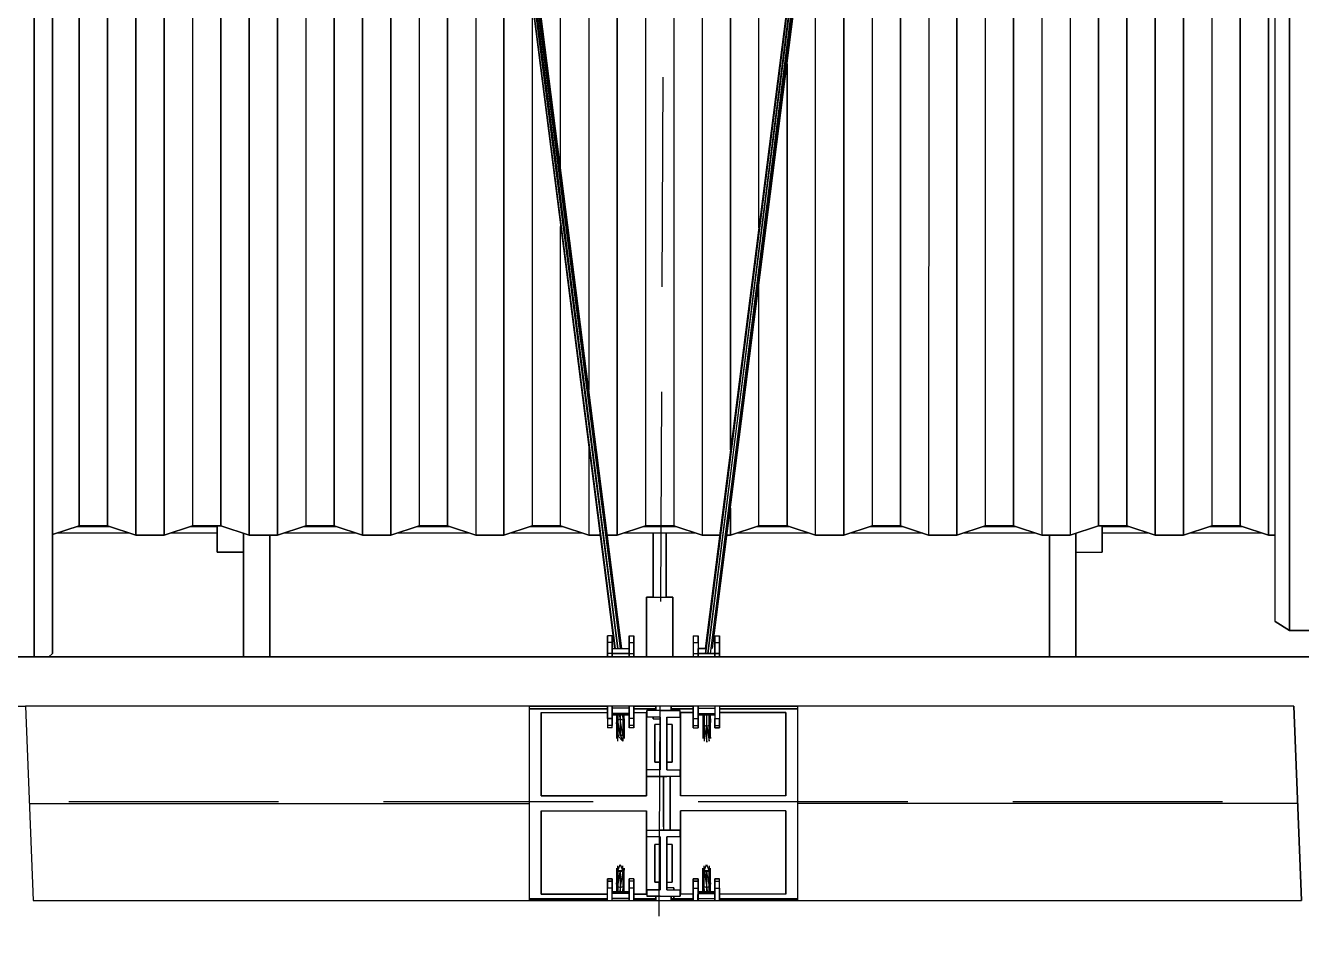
# Model space of a CAD drawing. Header units: millimetres. Extents: x -4997 to -4876, y -8737 to -8661.
# Drawn here: x -4946.076 to -4942.213, y -8701.468 to -8698.674 of the extents above; entities that cross this region are included whole.
import ezdxf

# ---------------------------------------------------------------- set-up
doc = ezdxf.new("R2010")
doc.units = ezdxf.units.MM
doc.header["$LTSCALE"] = 0.1
doc.linetypes.add('HIDDEN', pattern=[9.525, 6.35, -3.175])
for name, color, linetype in [('cobertura nova', 4, 'Continuous'), ('hachuras cobertura', 251, 'Continuous'), ('imagem', 7, 'Continuous'), ('layout cobertura', 251, 'Continuous')]:
    doc.layers.add(name, color=color, linetype=linetype)
picture_1 = doc.add_image_def('image1.jpg', size_in_pixel=(1920, 1080))

msp = doc.modelspace()

# ---------------------------------------------------------------- linework, layer by layer
at = {"layer": 'cobertura nova'}
for p, q in [((-4942.2927, -8700.4782), (-4942.2927, -8693.4448)), ((-4944.927, -8695.5855), (-4944.2928, -8700.5599)), ((-4944.2901, -8700.5599), (-4944.927, -8695.5855)), ((-4944.2703, -8700.5599), (-4944.9045, -8695.5855)), ((-4943.384, -8695.5855), (-4944.0182, -8700.5599)), ((-4944.0174, -8700.5744), (-4943.3807, -8695.5799)), ((-4943.384, -8695.5855), (-4944.0174, -8700.5744)), ((-4944.0097, -8700.5744), (-4943.3727, -8695.5776)), ((-4943.3807, -8695.5799), (-4944.0097, -8700.5744)), ((-4944.0015, -8700.5744), (-4943.3727, -8695.5776)), ((-4944.0015, -8700.5744), (-4943.3648, -8695.5799)), ((-4943.9958, -8700.5599), (-4943.3648, -8695.5799)), ((-4943.9957, -8700.5599), (-4943.3615, -8695.5855)), ((-4944.2825, -8700.5599), (-4944.9237, -8695.591)), ((-4944.2901, -8700.5599), (-4944.9237, -8695.591)), ((-4944.2743, -8700.5599), (-4944.9157, -8695.5934)), ((-4944.9157, -8695.5934), (-4944.2824, -8700.5599)), ((-4944.2704, -8700.5599), (-4944.9078, -8695.591)), ((-4944.9078, -8695.591), (-4944.2742, -8700.5599)), ((-4945.9938, -8700.5137), (-4945.9938, -8696.6422)), ((-4945.9938, -8696.6422), (-4945.9938, -8700.5137)), ((-4945.9939, -8696.7037), (-4945.994, -8700.5751)), ((-4946.0493, -8700.5846), (-4946.0492, -8696.7516)), ((-4943.9415, -8700.1343), (-4943.9415, -8700.2162)), ((-4945.9129, -8700.1519), (-4945.9129, -8700.1519)), ((-4945.9129, -8700.1519), (-4945.9129, -8700.1519)), ((-4945.9938, -8700.2146), (-4945.9129, -8700.188)), ((-4945.9129, -8700.188), (-4945.9938, -8700.2146)), ((-4945.7595, -8700.2103), (-4945.9806, -8700.2103)), ((-4945.8185, -8700.1909), (-4945.9216, -8700.1909)), ((-4945.9129, -8700.188), (-4945.8272, -8700.188)), ((-4945.8272, -8700.188), (-4945.9129, -8700.188)), ((-4945.8272, -8700.188), (-4945.7415, -8700.2162)), ((-4945.7415, -8700.2162), (-4945.8272, -8700.188)), ((-4945.7415, -8700.2162), (-4945.6558, -8700.2162)), ((-4945.6558, -8700.2162), (-4945.7415, -8700.2162)), ((-4945.5701, -8700.188), (-4945.6558, -8700.2162)), ((-4945.6558, -8700.2162), (-4945.5701, -8700.188)), ((-4945.4958, -8700.2103), (-4945.6378, -8700.2103)), ((-4945.4958, -8700.1909), (-4945.5787, -8700.1909)), ((-4945.4843, -8700.188), (-4945.5701, -8700.188)), ((-4945.5701, -8700.188), (-4945.4843, -8700.188)), ((-4945.4958, -8700.2675), (-4945.4958, -8700.188)), ((-4945.4958, -8700.188), (-4945.4958, -8700.2675)), ((-4945.4843, -8700.188), (-4945.3986, -8700.2162)), ((-4945.3986, -8700.2162), (-4945.4843, -8700.188)), ((-4945.4158, -8700.5846), (-4945.4158, -8700.2106)), ((-4945.4158, -8700.2106), (-4945.4158, -8700.5846)), ((-4945.4158, -8700.2106), (-4945.4158, -8700.2675)), ((-4945.4158, -8700.2675), (-4945.4158, -8700.2106)), ((-4945.3986, -8700.2162), (-4945.3129, -8700.2162)), ((-4945.3129, -8700.2162), (-4945.3986, -8700.2162)), ((-4945.3358, -8700.2162), (-4945.3358, -8700.5846)), ((-4945.3358, -8700.5846), (-4945.3358, -8700.2162)), ((-4945.3358, -8700.5846), (-4945.3358, -8700.2162)), ((-4945.2272, -8700.188), (-4945.3129, -8700.2162)), ((-4945.3129, -8700.2162), (-4945.2272, -8700.188)), ((-4945.0738, -8700.2103), (-4945.2949, -8700.2103)), ((-4945.1328, -8700.1909), (-4945.2358, -8700.1909)), ((-4945.1415, -8700.188), (-4945.2272, -8700.188)), ((-4945.2272, -8700.188), (-4945.1415, -8700.188)), ((-4945.1415, -8700.188), (-4945.0558, -8700.2162)), ((-4945.0558, -8700.2162), (-4945.1415, -8700.188)), ((-4945.0558, -8700.2162), (-4944.9701, -8700.2162)), ((-4944.9701, -8700.2162), (-4945.0558, -8700.2162)), ((-4944.8843, -8700.188), (-4944.9701, -8700.2162)), ((-4944.9701, -8700.2162), (-4944.8843, -8700.1881)), ((-4944.7309, -8700.2103), (-4944.9521, -8700.2103)), ((-4944.79, -8700.1909), (-4944.893, -8700.1909)), ((-4944.7986, -8700.188), (-4944.8843, -8700.188)), ((-4944.8843, -8700.1881), (-4944.7986, -8700.1881)), ((-4944.7129, -8700.2162), (-4944.7986, -8700.188)), ((-4944.7986, -8700.1881), (-4944.7129, -8700.2162)), ((-4944.6272, -8700.2162), (-4944.7129, -8700.2162)), ((-4944.7129, -8700.2162), (-4944.6272, -8700.2162)), ((-4944.5415, -8700.188), (-4944.6272, -8700.2162)), ((-4944.6272, -8700.2162), (-4944.5415, -8700.1881)), ((-4944.388, -8700.2103), (-4944.6092, -8700.2103)), ((-4944.4471, -8700.1909), (-4944.5501, -8700.1909)), ((-4944.4558, -8700.188), (-4944.5415, -8700.188)), ((-4944.5415, -8700.1881), (-4944.4558, -8700.1881)), ((-4944.37, -8700.2162), (-4944.4558, -8700.188)), ((-4944.4558, -8700.1881), (-4944.37, -8700.2162)), ((-4944.3366, -8700.2162), (-4944.37, -8700.2162)), ((-4944.37, -8700.2162), (-4944.3366, -8700.2162)), ((-4944.2843, -8700.2162), (-4944.3141, -8700.2162)), ((-4944.3141, -8700.2162), (-4944.2843, -8700.2162)), ((-4944.1986, -8700.1881), (-4944.2843, -8700.2162)), ((-4944.2843, -8700.2162), (-4944.1986, -8700.1881)), ((-4944.0452, -8700.2103), (-4944.2663, -8700.2103)), ((-4944.1042, -8700.1909), (-4944.2073, -8700.1909)), ((-4944.1129, -8700.1881), (-4944.1986, -8700.1881)), ((-4944.1986, -8700.1881), (-4944.1129, -8700.1881)), ((-4944.1755, -8700.4046), (-4944.1755, -8700.2103)), ((-4944.1755, -8700.2103), (-4944.1755, -8700.4046)), ((-4944.136, -8700.4046), (-4944.136, -8700.2103)), ((-4944.136, -8700.2103), (-4944.136, -8700.4046)), ((-4944.136, -8700.4046), (-4944.136, -8700.2103)), ((-4944.0272, -8700.2162), (-4944.1129, -8700.1881)), ((-4944.1129, -8700.1881), (-4944.0272, -8700.2162)), ((-4943.9744, -8700.2162), (-4944.0272, -8700.2162)), ((-4944.0272, -8700.2162), (-4943.9744, -8700.2162)), ((-4943.9415, -8700.2162), (-4943.9519, -8700.2162)), ((-4943.9519, -8700.2162), (-4943.9415, -8700.2162)), ((-4943.8558, -8700.1881), (-4943.9415, -8700.2162)), ((-4943.9415, -8700.2162), (-4943.8558, -8700.1881)), ((-4943.7023, -8700.2103), (-4943.9235, -8700.2103)), ((-4943.7614, -8700.1909), (-4943.8644, -8700.1909)), ((-4943.77, -8700.1881), (-4943.8558, -8700.1881)), ((-4943.8558, -8700.1881), (-4943.77, -8700.1881)), ((-4943.6843, -8700.2162), (-4943.77, -8700.1881)), ((-4943.77, -8700.1881), (-4943.6843, -8700.2162)), ((-4943.5986, -8700.2162), (-4943.6843, -8700.2162)), ((-4943.6843, -8700.2162), (-4943.5986, -8700.2162)), ((-4943.5129, -8700.1881), (-4943.5986, -8700.2162)), ((-4943.5986, -8700.2162), (-4943.5129, -8700.1881)), ((-4943.3595, -8700.2103), (-4943.5806, -8700.2103)), ((-4943.4185, -8700.1909), (-4943.5216, -8700.1909)), ((-4943.4272, -8700.1881), (-4943.5129, -8700.1881)), ((-4943.5129, -8700.1881), (-4943.4272, -8700.1881)), ((-4943.3415, -8700.2162), (-4943.4272, -8700.1881)), ((-4943.4272, -8700.1881), (-4943.3415, -8700.2162)), ((-4943.2558, -8700.2162), (-4943.3415, -8700.2162)), ((-4943.3415, -8700.2162), (-4943.2558, -8700.2162)), ((-4943.17, -8700.1881), (-4943.2558, -8700.2162)), ((-4943.2558, -8700.2162), (-4943.17, -8700.1881)), ((-4943.0166, -8700.2103), (-4943.2378, -8700.2103)), ((-4943.0757, -8700.1909), (-4943.1787, -8700.1909)), ((-4943.0843, -8700.1881), (-4943.17, -8700.1881)), ((-4943.17, -8700.1881), (-4943.0843, -8700.1881)), ((-4943.0843, -8700.1881), (-4942.9986, -8700.2162)), ((-4942.9986, -8700.2162), (-4943.0843, -8700.1881)), ((-4942.9129, -8700.2162), (-4942.9986, -8700.2162)), ((-4942.9986, -8700.2162), (-4942.9129, -8700.2162)), ((-4942.9758, -8700.5846), (-4942.9758, -8700.2162)), ((-4942.9758, -8700.2162), (-4942.9758, -8700.5846)), ((-4942.9758, -8700.2162), (-4942.9758, -8700.5846)), ((-4942.8272, -8700.1881), (-4942.9129, -8700.2162)), ((-4942.9129, -8700.2162), (-4942.8272, -8700.1881)), ((-4942.8958, -8700.2106), (-4942.8958, -8700.5846)), ((-4942.8958, -8700.5846), (-4942.8958, -8700.2106)), ((-4942.8958, -8700.2675), (-4942.8958, -8700.2106)), ((-4942.8958, -8700.2106), (-4942.8958, -8700.2675)), ((-4942.8272, -8700.1881), (-4942.7415, -8700.1881)), ((-4942.7415, -8700.1881), (-4942.8272, -8700.1881)), ((-4942.8158, -8700.1881), (-4942.8158, -8700.2675)), ((-4942.8158, -8700.2675), (-4942.8158, -8700.1881)), ((-4942.7328, -8700.1909), (-4942.8158, -8700.1909)), ((-4942.6737, -8700.2103), (-4942.8158, -8700.2103)), ((-4942.8158, -8700.2675), (-4942.8158, -8700.2103)), ((-4942.8158, -8700.2103), (-4942.8158, -8700.2675)), ((-4942.7415, -8700.1881), (-4942.6558, -8700.2162)), ((-4942.6558, -8700.2162), (-4942.7415, -8700.1881)), ((-4942.6558, -8700.2162), (-4942.57, -8700.2162)), ((-4942.57, -8700.2162), (-4942.6558, -8700.2162)), ((-4942.4843, -8700.1881), (-4942.57, -8700.2162)), ((-4942.57, -8700.2162), (-4942.4843, -8700.1881)), ((-4942.3309, -8700.2103), (-4942.5521, -8700.2103)), ((-4942.3899, -8700.1909), (-4942.493, -8700.1909)), ((-4942.3986, -8700.1881), (-4942.4843, -8700.1881)), ((-4942.4843, -8700.1881), (-4942.3986, -8700.1881)), ((-4942.3986, -8700.1881), (-4942.3129, -8700.2162)), ((-4942.3129, -8700.2162), (-4942.3986, -8700.1881)), ((-4942.3129, -8700.2162), (-4942.2927, -8700.2162)), ((-4942.2927, -8700.2162), (-4942.3129, -8700.2162)), ((-4945.4158, -8700.2675), (-4945.4958, -8700.2675)), ((-4945.4958, -8700.2675), (-4945.4958, -8700.2675)), ((-4945.4958, -8700.2675), (-4945.4958, -8700.2675)), ((-4945.4958, -8700.2675), (-4945.4158, -8700.2675)), ((-4945.4158, -8700.2675), (-4945.4158, -8700.5846)), ((-4942.8958, -8700.2675), (-4942.8158, -8700.2675)), ((-4944.1958, -8700.5846), (-4944.1958, -8700.4046)), ((-4944.1958, -8700.4046), (-4944.1158, -8700.4046)), ((-4944.1755, -8700.4046), (-4944.1958, -8700.4046)), ((-4944.1958, -8700.5846), (-4944.1958, -8700.4046)), ((-4944.1958, -8700.4046), (-4944.1958, -8700.5846)), ((-4944.1158, -8700.4046), (-4944.136, -8700.4046)), ((-4944.1158, -8700.4046), (-4944.1158, -8700.5846)), ((-4944.1158, -8700.4046), (-4944.1158, -8700.5846)), ((-4944.1158, -8700.5846), (-4944.1158, -8700.4046)), ((-4942.2927, -8700.4782), (-4942.2927, -8700.4782)), ((-4942.2927, -8700.4782), (-4942.2493, -8700.5051)), ((-4942.2493, -8700.5051), (-4942.2927, -8700.4782)), ((-4945.994, -8700.5751), (-4945.9938, -8700.5137)), ((-4944.3143, -8700.5211), (-4944.3143, -8700.5412)), ((-4944.2998, -8700.5211), (-4944.3143, -8700.5211)), ((-4944.3143, -8700.5211), (-4944.3143, -8700.5279)), ((-4944.3143, -8700.5412), (-4944.3143, -8700.5211)), ((-4944.2998, -8700.5412), (-4944.2998, -8700.5211)), ((-4944.2998, -8700.5211), (-4944.2998, -8700.5412)), ((-4944.2487, -8700.5211), (-4944.2487, -8700.5412)), ((-4944.2487, -8700.5211), (-4944.2343, -8700.5211)), ((-4944.2487, -8700.5412), (-4944.2487, -8700.5211)), ((-4944.2487, -8700.5279), (-4944.2487, -8700.5494)), ((-4944.2343, -8700.5211), (-4944.2343, -8700.5412)), ((-4944.2343, -8700.5279), (-4944.2343, -8700.5211)), ((-4944.2343, -8700.5412), (-4944.2343, -8700.5211)), ((-4944.2343, -8700.5211), (-4944.2343, -8700.5279)), ((-4944.2343, -8700.5279), (-4944.2343, -8700.5494)), ((-4944.0543, -8700.5211), (-4944.0543, -8700.5412)), ((-4944.0543, -8700.5211), (-4944.0398, -8700.5211)), ((-4944.0398, -8700.5412), (-4944.0398, -8700.5211)), ((-4944.0398, -8700.5211), (-4944.0398, -8700.5279)), ((-4944.0398, -8700.5279), (-4944.0398, -8700.5494)), ((-4943.9887, -8700.5211), (-4943.9887, -8700.5412)), ((-4943.9887, -8700.5279), (-4943.9887, -8700.5211)), ((-4943.9887, -8700.5211), (-4943.9743, -8700.5211)), ((-4943.9887, -8700.5412), (-4943.9887, -8700.5211)), ((-4943.9887, -8700.5494), (-4943.9887, -8700.5279)), ((-4943.9887, -8700.5279), (-4943.9887, -8700.5494)), ((-4943.9743, -8700.5412), (-4943.9743, -8700.5211)), ((-4943.9743, -8700.5211), (-4943.9743, -8700.5412)), ((-4943.9743, -8700.5279), (-4943.9743, -8700.5211)), ((-4942.2493, -8700.5051), (-4942.1636, -8700.5051)), ((-4942.1636, -8700.5051), (-4942.2493, -8700.5051)), ((-4944.3143, -8700.5412), (-4944.3143, -8700.5745)), ((-4944.2998, -8700.5412), (-4944.3143, -8700.5412)), ((-4944.3143, -8700.5745), (-4944.3143, -8700.5412)), ((-4944.2998, -8700.5745), (-4944.2998, -8700.5412)), ((-4944.2998, -8700.5412), (-4944.2998, -8700.5745)), ((-4944.2998, -8700.5599), (-4944.2487, -8700.5599)), ((-4944.2487, -8700.5412), (-4944.2487, -8700.5745)), ((-4944.2487, -8700.5412), (-4944.2343, -8700.5412)), ((-4944.2487, -8700.5745), (-4944.2487, -8700.5412)), ((-4944.2487, -8700.5494), (-4944.2487, -8700.5494)), ((-4944.2487, -8700.5494), (-4944.2487, -8700.5599)), ((-4944.2487, -8700.5599), (-4944.2487, -8700.5744)), ((-4944.2343, -8700.5412), (-4944.2343, -8700.5745)), ((-4944.2343, -8700.5494), (-4944.2343, -8700.5412)), ((-4944.2343, -8700.5745), (-4944.2343, -8700.5412)), ((-4944.2343, -8700.5846), (-4944.2343, -8700.5494)), ((-4944.2343, -8700.5494), (-4944.2343, -8700.5846)), ((-4944.0543, -8700.5412), (-4944.0398, -8700.5412)), ((-4944.0543, -8700.5412), (-4944.0543, -8700.5745)), ((-4944.0398, -8700.5412), (-4944.0398, -8700.5745)), ((-4944.0398, -8700.5494), (-4944.0398, -8700.5599)), ((-4944.0155, -8700.5599), (-4944.0398, -8700.5599)), ((-4944.0398, -8700.5599), (-4944.0398, -8700.5599)), ((-4944.0398, -8700.5599), (-4944.0155, -8700.5599)), ((-4944.0398, -8700.5744), (-4944.0398, -8700.5599)), ((-4943.9887, -8700.5412), (-4943.9887, -8700.5745)), ((-4943.9887, -8700.5412), (-4943.9743, -8700.5412)), ((-4943.9887, -8700.5745), (-4943.9887, -8700.5412)), ((-4943.9887, -8700.5599), (-4943.9887, -8700.5494)), ((-4943.9887, -8700.5494), (-4943.9887, -8700.5494)), ((-4943.9887, -8700.5494), (-4943.9887, -8700.5599)), ((-4943.9887, -8700.5494), (-4943.9887, -8700.5494)), ((-4943.9887, -8700.5599), (-4943.9887, -8700.5744)), ((-4943.9743, -8700.5412), (-4943.9743, -8700.5745)), ((-4943.9743, -8700.5745), (-4943.9743, -8700.5412)), ((-4946.0758, -8700.5846), (-4946.1558, -8700.5846)), ((-4946.1558, -8700.5846), (-4946.0758, -8700.5846)), ((-4942.2358, -8700.5846), (-4946.0758, -8700.5846)), ((-4942.2358, -8700.5846), (-4946.0758, -8700.5846)), ((-4946.0758, -8700.5846), (-4942.2358, -8700.5846)), ((-4946.0493, -8700.5846), (-4944.3143, -8700.5846)), ((-4946.0049, -8700.5846), (-4945.994, -8700.5751)), ((-4945.994, -8700.5751), (-4946.0049, -8700.5846)), ((-4946.0049, -8700.5846), (-4945.4158, -8700.5846)), ((-4944.3143, -8700.5846), (-4946.0049, -8700.5846)), ((-4945.3358, -8700.5846), (-4944.3143, -8700.5846)), ((-4944.3143, -8700.5846), (-4945.3358, -8700.5846)), ((-4944.3143, -8700.5846), (-4945.3358, -8700.5846)), ((-4944.3143, -8700.5745), (-4944.3143, -8700.5846)), ((-4944.2998, -8700.5745), (-4944.3143, -8700.5745)), ((-4944.3143, -8700.5846), (-4944.3143, -8700.5745)), ((-4944.2998, -8700.5744), (-4944.2487, -8700.5744)), ((-4944.2487, -8700.5744), (-4944.2998, -8700.5744)), ((-4944.2998, -8700.5846), (-4944.2998, -8700.5745)), ((-4944.2998, -8700.5745), (-4944.2998, -8700.5846)), ((-4944.2487, -8700.5745), (-4944.2487, -8700.5846)), ((-4944.2487, -8700.5745), (-4944.2343, -8700.5745)), ((-4944.2487, -8700.5846), (-4944.2487, -8700.5745)), ((-4944.2343, -8700.5745), (-4944.2343, -8700.5846)), ((-4944.2343, -8700.5846), (-4944.2343, -8700.5745)), ((-4944.2343, -8700.5846), (-4944.0543, -8700.5846)), ((-4944.0543, -8700.5846), (-4944.2343, -8700.5846)), ((-4944.0543, -8700.5846), (-4944.2343, -8700.5846)), ((-4944.2343, -8700.5846), (-4944.0543, -8700.5846)), ((-4944.1958, -8700.5846), (-4944.2343, -8700.5846)), ((-4944.0543, -8700.5745), (-4944.0398, -8700.5745)), ((-4944.0543, -8700.5745), (-4944.0543, -8700.5846)), ((-4944.0398, -8700.5744), (-4943.9887, -8700.5744)), ((-4943.9887, -8700.5744), (-4944.0398, -8700.5744)), ((-4944.0398, -8700.5745), (-4944.0398, -8700.5846)), ((-4944.0398, -8700.5846), (-4944.0398, -8700.5745)), ((-4943.9887, -8700.5745), (-4943.9887, -8700.5846)), ((-4943.9887, -8700.5745), (-4943.9743, -8700.5745)), ((-4943.9887, -8700.5846), (-4943.9887, -8700.5745)), ((-4943.9743, -8700.5745), (-4943.9887, -8700.5745)), ((-4943.9743, -8700.5745), (-4943.9743, -8700.5745)), ((-4943.9743, -8700.5745), (-4943.9743, -8700.5846)), ((-4943.9743, -8700.5846), (-4943.9743, -8700.5745)), ((-4943.9743, -8700.5846), (-4942.9758, -8700.5846)), ((-4942.9758, -8700.5846), (-4943.9743, -8700.5846)), ((-4942.2358, -8700.5846), (-4943.9743, -8700.5846)), ((-4943.9743, -8700.5846), (-4942.2358, -8700.5846)), ((-4942.8958, -8700.5846), (-4942.2358, -8700.5846)), ((-4942.8958, -8700.5846), (-4942.2358, -8700.5846)), ((-4942.2358, -8700.5846), (-4942.1558, -8700.5846)), ((-4942.1558, -8700.5846), (-4942.2358, -8700.5846)), ((-4942.1558, -8700.5846), (-4942.2358, -8700.5846)), ((-4946.1558, -8700.7346), (-4946.0758, -8700.7346)), ((-4942.2358, -8700.7346), (-4946.0758, -8700.7346)), ((-4946.0758, -8700.7346), (-4946.0528, -8701.3224)), ((-4944.5514, -8700.7346), (-4944.3143, -8700.7346)), ((-4944.5514, -8700.7346), (-4944.5514, -8701.0285)), ((-4944.5514, -8700.7427), (-4944.3143, -8700.7427)), ((-4944.3143, -8700.7427), (-4944.5514, -8700.7427)), ((-4944.5142, -8701.0057), (-4944.5142, -8700.7532)), ((-4944.5142, -8700.7532), (-4944.3143, -8700.7533)), ((-4944.5142, -8701.0057), (-4944.5142, -8700.7532)), ((-4944.5142, -8700.7532), (-4944.5142, -8701.0057)), ((-4944.5142, -8700.7532), (-4944.5142, -8701.0057)), ((-4944.3143, -8700.7346), (-4944.3143, -8700.7714)), ((-4944.3143, -8700.7714), (-4944.3143, -8700.7346)), ((-4944.2998, -8700.7405), (-4944.2998, -8700.7346)), ((-4944.2998, -8700.7714), (-4944.2998, -8700.7346)), ((-4944.2998, -8700.7346), (-4944.2998, -8700.7714)), ((-4944.2487, -8700.7405), (-4944.2998, -8700.7405)), ((-4944.2998, -8700.7473), (-4944.2998, -8700.7405)), ((-4944.2487, -8700.756), (-4944.2998, -8700.756)), ((-4944.2487, -8700.7609), (-4944.2998, -8700.7609)), ((-4944.2998, -8700.7609), (-4944.2487, -8700.7609)), ((-4944.2863, -8700.7609), (-4944.2863, -8700.7839)), ((-4944.283, -8700.7765), (-4944.2837, -8700.7609)), ((-4944.283, -8700.7609), (-4944.283, -8700.7765)), ((-4944.275, -8700.7734), (-4944.2764, -8700.7609)), ((-4944.275, -8700.7609), (-4944.275, -8700.7734)), ((-4944.2687, -8700.7609), (-4944.2671, -8700.7765)), ((-4944.2671, -8700.7609), (-4944.2671, -8700.7765)), ((-4944.2647, -8700.7609), (-4944.2638, -8700.7839)), ((-4944.2638, -8700.7839), (-4944.2638, -8700.7609)), ((-4944.2487, -8700.7346), (-4944.2487, -8700.7714)), ((-4944.2487, -8700.7714), (-4944.2487, -8700.7346)), ((-4944.2487, -8700.7405), (-4944.2487, -8700.756)), ((-4944.2487, -8700.756), (-4944.2487, -8700.7609)), ((-4944.2487, -8700.7609), (-4944.2487, -8700.7795)), ((-4944.2343, -8700.7346), (-4944.2343, -8700.7714)), ((-4944.2343, -8700.7714), (-4944.2343, -8700.7346)), ((-4944.2343, -8700.7346), (-4944.1678, -8700.7346)), ((-4944.2343, -8700.7427), (-4944.1678, -8700.7427)), ((-4944.1678, -8700.7427), (-4944.2343, -8700.7427)), ((-4944.2343, -8700.7462), (-4944.2343, -8700.7795)), ((-4944.2343, -8700.7533), (-4944.1962, -8700.7533)), ((-4944.1962, -8700.7533), (-4944.1962, -8701.0057)), ((-4944.1962, -8700.7533), (-4944.1962, -8701.0057)), ((-4944.1962, -8701.0057), (-4944.1962, -8700.7533)), ((-4944.1962, -8701.0057), (-4944.1962, -8700.7533)), ((-4944.1943, -8700.7472), (-4944.1943, -8700.7672)), ((-4944.1543, -8700.7472), (-4944.1943, -8700.7472)), ((-4944.1943, -8700.7672), (-4944.1943, -8700.7472)), ((-4944.1755, -8700.7472), (-4944.1755, -8700.7427)), ((-4944.1755, -8700.7427), (-4944.1755, -8700.7472)), ((-4944.1678, -8700.7472), (-4944.1678, -8700.7346)), ((-4944.1678, -8700.7472), (-4944.1678, -8700.7346)), ((-4944.1678, -8700.7346), (-4944.1678, -8700.7472)), ((-4944.1343, -8700.7472), (-4944.1543, -8700.7472)), ((-4944.1543, -8700.7472), (-4944.1343, -8700.7472)), ((-4944.1208, -8700.7472), (-4944.1443, -8700.7472)), ((-4944.136, -8700.7472), (-4944.136, -8700.7472)), ((-4944.0943, -8700.7472), (-4944.1343, -8700.7472)), ((-4944.0943, -8700.7472), (-4944.1343, -8700.7472)), ((-4944.1343, -8700.7472), (-4944.0943, -8700.7472)), ((-4944.1208, -8700.7346), (-4944.0543, -8700.7346)), ((-4944.1208, -8700.7346), (-4944.1208, -8700.7472)), ((-4944.1208, -8700.7472), (-4944.1208, -8700.7346)), ((-4944.1208, -8700.7427), (-4944.0543, -8700.7427)), ((-4944.0543, -8700.7427), (-4944.1208, -8700.7427)), ((-4944.1208, -8700.7472), (-4944.0943, -8700.7472)), ((-4944.0943, -8700.7672), (-4944.0943, -8700.7472)), ((-4944.0943, -8700.7672), (-4944.0943, -8700.7472)), ((-4944.0924, -8700.7533), (-4944.0543, -8700.7533)), ((-4944.0543, -8700.7533), (-4944.0924, -8700.7533)), ((-4944.0924, -8701.0057), (-4944.0924, -8700.7533)), ((-4944.0924, -8701.0057), (-4944.0924, -8700.7533)), ((-4944.0924, -8700.7533), (-4944.0924, -8701.0057)), ((-4944.0543, -8700.7714), (-4944.0543, -8700.7346)), ((-4944.0543, -8700.7346), (-4944.0543, -8700.7462)), ((-4944.0543, -8700.7346), (-4944.0543, -8700.7714)), ((-4944.0543, -8700.7462), (-4944.0543, -8700.7462)), ((-4944.0543, -8700.7462), (-4944.0543, -8700.7714)), ((-4944.0398, -8700.7346), (-4944.0398, -8700.7714)), ((-4944.0398, -8700.7714), (-4944.0398, -8700.7346)), ((-4944.0398, -8700.7405), (-4944.0398, -8700.7346)), ((-4944.0398, -8700.7405), (-4943.9887, -8700.7405)), ((-4944.0398, -8700.7473), (-4944.0398, -8700.7405)), ((-4944.0398, -8700.756), (-4943.9887, -8700.756)), ((-4944.0398, -8700.7609), (-4944.0398, -8700.7795)), ((-4943.9887, -8700.7609), (-4944.0398, -8700.7609)), ((-4944.0398, -8700.7609), (-4943.9887, -8700.7609)), ((-4944.0248, -8700.7609), (-4944.0248, -8700.7839)), ((-4944.0227, -8700.7609), (-4944.0215, -8700.7914)), ((-4944.0215, -8700.7609), (-4944.0215, -8700.7914)), ((-4944.0135, -8700.7945), (-4944.0135, -8700.7609)), ((-4944.0056, -8700.7914), (-4944.0056, -8700.7609)), ((-4944.0034, -8700.7609), (-4944.0023, -8700.7839)), ((-4944.0023, -8700.7839), (-4944.0023, -8700.7609)), ((-4943.9887, -8700.7346), (-4943.9887, -8700.7714)), ((-4943.9887, -8700.7609), (-4943.9887, -8700.7795)), ((-4943.9743, -8700.7346), (-4943.9743, -8700.7714)), ((-4943.9743, -8700.7346), (-4943.7371, -8700.7346)), ((-4943.9743, -8700.7427), (-4943.7371, -8700.7427)), ((-4943.7371, -8700.7427), (-4943.9743, -8700.7427)), ((-4943.9743, -8700.7533), (-4943.7744, -8700.7533)), ((-4943.7744, -8700.7533), (-4943.9743, -8700.7533)), ((-4943.7744, -8700.7533), (-4943.7744, -8701.0057)), ((-4943.7744, -8701.0057), (-4943.7744, -8700.7533)), ((-4943.7744, -8700.7533), (-4943.7744, -8701.0057)), ((-4943.7371, -8701.0285), (-4943.7371, -8700.7346)), ((-4942.2358, -8700.7346), (-4942.2128, -8701.3225)), ((-4942.2128, -8701.3225), (-4942.2358, -8700.7346)), ((-4944.3143, -8700.7714), (-4944.3143, -8700.7928)), ((-4944.3143, -8700.7714), (-4944.2998, -8700.7714)), ((-4944.2998, -8700.7714), (-4944.3143, -8700.7714)), ((-4944.3143, -8700.7928), (-4944.3143, -8700.7996)), ((-4944.2998, -8700.7928), (-4944.3143, -8700.7928)), ((-4944.2998, -8700.7996), (-4944.3143, -8700.7996)), ((-4944.2998, -8700.7714), (-4944.2998, -8700.7928)), ((-4944.2998, -8700.7928), (-4944.2998, -8700.7714)), ((-4944.2998, -8700.7996), (-4944.2998, -8700.7928)), ((-4944.283, -8700.7765), (-4944.2863, -8700.7839)), ((-4944.283, -8700.8243), (-4944.2863, -8700.7839)), ((-4944.2863, -8700.7839), (-4944.2862, -8700.8321)), ((-4944.275, -8700.7734), (-4944.283, -8700.7765)), ((-4944.275, -8700.8211), (-4944.283, -8700.7765)), ((-4944.283, -8700.7765), (-4944.283, -8700.8243)), ((-4944.2671, -8700.7765), (-4944.275, -8700.7734)), ((-4944.2671, -8700.8243), (-4944.275, -8700.7734)), ((-4944.275, -8700.7734), (-4944.275, -8700.8211)), ((-4944.2671, -8700.7765), (-4944.2671, -8700.8243)), ((-4944.2671, -8700.7765), (-4944.2638, -8700.8321)), ((-4944.2638, -8700.7839), (-4944.2671, -8700.7765)), ((-4944.2638, -8700.7839), (-4944.2638, -8700.8321)), ((-4944.2487, -8700.7714), (-4944.2487, -8700.7928)), ((-4944.2343, -8700.7714), (-4944.2487, -8700.7714)), ((-4944.2487, -8700.7928), (-4944.2487, -8700.7714)), ((-4944.2487, -8700.7795), (-4944.2487, -8700.7795)), ((-4944.2487, -8700.7795), (-4944.2487, -8700.7928)), ((-4944.2487, -8700.7928), (-4944.2487, -8700.7996)), ((-4944.2343, -8700.7928), (-4944.2487, -8700.7928)), ((-4944.2487, -8700.7996), (-4944.2487, -8700.7928)), ((-4944.2343, -8700.7996), (-4944.2487, -8700.7996)), ((-4944.2343, -8700.7714), (-4944.2343, -8700.7928)), ((-4944.2343, -8700.7928), (-4944.2343, -8700.7714)), ((-4944.2343, -8700.7795), (-4944.2343, -8700.7996)), ((-4944.2343, -8700.7928), (-4944.2343, -8700.7996)), ((-4944.2343, -8700.7996), (-4944.2343, -8700.7928)), ((-4944.1962, -8700.7667), (-4944.1943, -8700.7667)), ((-4944.1543, -8700.7672), (-4944.1943, -8700.7672)), ((-4944.1755, -8700.7729), (-4944.1755, -8700.7672)), ((-4944.1755, -8700.7672), (-4944.1755, -8700.7729)), ((-4944.1755, -8700.7729), (-4944.1543, -8700.7729)), ((-4944.1755, -8700.7729), (-4944.1543, -8700.7729)), ((-4944.1543, -8700.7902), (-4944.1701, -8700.7902)), ((-4944.1701, -8700.9041), (-4944.1701, -8700.7902)), ((-4944.1701, -8700.9041), (-4944.1701, -8700.7902)), ((-4944.1701, -8700.7902), (-4944.1701, -8700.9041)), ((-4944.1543, -8700.9272), (-4944.1543, -8700.7672)), ((-4944.1543, -8700.7672), (-4944.1543, -8700.9272)), ((-4944.1343, -8700.7902), (-4944.1343, -8700.7672)), ((-4944.1343, -8700.7672), (-4944.0943, -8700.7672)), ((-4944.1343, -8700.7672), (-4944.1343, -8700.9272)), ((-4944.1343, -8700.9272), (-4944.1343, -8700.7672)), ((-4944.1184, -8700.7902), (-4944.1343, -8700.7902)), ((-4944.1184, -8700.7902), (-4944.1184, -8700.9042)), ((-4944.1184, -8700.9042), (-4944.1184, -8700.7902)), ((-4944.1184, -8700.7902), (-4944.1184, -8700.9042)), ((-4944.0943, -8700.7667), (-4944.0924, -8700.7667)), ((-4944.0543, -8700.7714), (-4944.0398, -8700.7714)), ((-4944.0543, -8700.7928), (-4944.0543, -8700.7714)), ((-4944.0543, -8700.7714), (-4944.0543, -8700.7928)), ((-4944.0543, -8700.7928), (-4944.0398, -8700.7928)), ((-4944.0543, -8700.7996), (-4944.0543, -8700.7928)), ((-4944.0543, -8700.7928), (-4944.0543, -8700.7996)), ((-4944.0543, -8700.7996), (-4944.0398, -8700.7996)), ((-4944.0398, -8700.7714), (-4944.0398, -8700.7928)), ((-4944.0398, -8700.7928), (-4944.0398, -8700.7714)), ((-4944.0398, -8700.7795), (-4944.0398, -8700.7996)), ((-4944.0398, -8700.7928), (-4944.0398, -8700.7996)), ((-4944.0398, -8700.7996), (-4944.0398, -8700.7928)), ((-4944.0248, -8700.7839), (-4944.0215, -8700.7914)), ((-4944.0248, -8700.7839), (-4944.0215, -8700.8399)), ((-4944.0248, -8700.7839), (-4944.0248, -8700.8321)), ((-4944.0215, -8700.7914), (-4944.0135, -8700.7945)), ((-4944.0215, -8700.7914), (-4944.0135, -8700.8431)), ((-4944.0215, -8700.7914), (-4944.0215, -8700.8399)), ((-4944.0135, -8700.7945), (-4944.0056, -8700.7914)), ((-4944.0135, -8700.8431), (-4944.0135, -8700.7945)), ((-4944.0135, -8700.7945), (-4944.0056, -8700.8399)), ((-4944.0056, -8700.7914), (-4944.0023, -8700.7839)), ((-4944.0056, -8700.8399), (-4944.0056, -8700.7914)), ((-4944.0056, -8700.7914), (-4944.0023, -8700.8321)), ((-4944.0023, -8700.8321), (-4944.0023, -8700.7839)), ((-4943.9887, -8700.7714), (-4943.9887, -8700.7928)), ((-4943.9887, -8700.7714), (-4943.9743, -8700.7714)), ((-4943.9887, -8700.7928), (-4943.9887, -8700.7714)), ((-4943.9887, -8700.7795), (-4943.9887, -8700.7795)), ((-4943.9887, -8700.7795), (-4943.9887, -8700.7795)), ((-4943.9887, -8700.7795), (-4943.9887, -8700.7928)), ((-4943.9887, -8700.7928), (-4943.9887, -8700.7996)), ((-4943.9887, -8700.7928), (-4943.9743, -8700.7928)), ((-4943.9887, -8700.7996), (-4943.9887, -8700.7928)), ((-4943.9887, -8700.7996), (-4943.9887, -8700.7996)), ((-4943.9887, -8700.7996), (-4943.9743, -8700.7996)), ((-4943.9743, -8700.7996), (-4943.9887, -8700.7996)), ((-4943.9743, -8700.7714), (-4943.9743, -8700.7928)), ((-4943.9743, -8700.7928), (-4943.9743, -8700.7714)), ((-4943.9743, -8700.7928), (-4943.9743, -8700.7996)), ((-4943.9743, -8700.7996), (-4943.9743, -8700.7928)), ((-4943.9743, -8700.7996), (-4943.9743, -8700.7996)), ((-4944.283, -8700.8243), (-4944.2862, -8700.8321)), ((-4944.275, -8700.8211), (-4944.283, -8700.8243)), ((-4944.283, -8700.8243), (-4944.2671, -8700.8399)), ((-4944.283, -8700.8399), (-4944.283, -8700.8243)), ((-4944.2671, -8700.8243), (-4944.275, -8700.8211)), ((-4944.275, -8700.8211), (-4944.2671, -8700.8399)), ((-4944.2638, -8700.8321), (-4944.2671, -8700.8243)), ((-4944.2671, -8700.8243), (-4944.2671, -8700.8399)), ((-4944.1701, -8700.9041), (-4944.1543, -8700.9041)), ((-4944.1701, -8700.9041), (-4944.1701, -8700.9041)), ((-4944.1543, -8700.9041), (-4944.1701, -8700.9041)), ((-4944.1701, -8700.9041), (-4944.1543, -8700.9041)), ((-4944.1343, -8700.9272), (-4944.1343, -8700.9042)), ((-4944.1343, -8700.9042), (-4944.1184, -8700.9042)), ((-4944.1184, -8700.9042), (-4944.1343, -8700.9042)), ((-4944.1184, -8700.9042), (-4944.1343, -8700.9042)), ((-4944.1943, -8700.9277), (-4944.1962, -8700.9277)), ((-4944.1962, -8700.9277), (-4944.1943, -8700.9277)), ((-4944.1543, -8700.9272), (-4944.1943, -8700.9272)), ((-4944.1943, -8700.9472), (-4944.1943, -8700.9272)), ((-4944.1543, -8700.9272), (-4944.1943, -8700.9272)), ((-4944.1943, -8700.9472), (-4944.1543, -8700.9472)), ((-4944.1543, -8700.9472), (-4944.1943, -8700.9472)), ((-4944.1543, -8700.9472), (-4944.1943, -8700.9472)), ((-4944.1943, -8700.9472), (-4944.1543, -8700.9472)), ((-4944.1343, -8700.9472), (-4944.1543, -8700.9472)), ((-4944.1443, -8700.9472), (-4944.1543, -8700.9472)), ((-4944.1543, -8700.9472), (-4944.1343, -8700.9472)), ((-4944.1443, -8701.0999), (-4944.1443, -8700.9472)), ((-4944.1443, -8700.9472), (-4944.1443, -8701.0999)), ((-4944.1443, -8700.9572), (-4944.1443, -8700.9472)), ((-4944.1443, -8700.9472), (-4944.1443, -8701.0999)), ((-4944.1443, -8700.9572), (-4944.1443, -8700.9472)), ((-4944.1443, -8700.9472), (-4944.1443, -8701.0999)), ((-4944.1443, -8700.9572), (-4944.1443, -8700.9472)), ((-4944.1443, -8700.9472), (-4944.1443, -8701.0999)), ((-4944.1443, -8700.9572), (-4944.1443, -8700.9472)), ((-4944.1443, -8700.9472), (-4944.1443, -8701.0999)), ((-4944.1443, -8700.9572), (-4944.1443, -8700.9472)), ((-4944.1443, -8700.9472), (-4944.1443, -8701.0999)), ((-4944.1443, -8700.9572), (-4944.1443, -8700.9472)), ((-4944.1443, -8700.9472), (-4944.1443, -8701.0999)), ((-4944.1443, -8700.9572), (-4944.1443, -8700.9472)), ((-4944.1443, -8700.9472), (-4944.1443, -8701.0999)), ((-4944.1443, -8700.9572), (-4944.1443, -8700.9472)), ((-4944.1443, -8700.9472), (-4944.1443, -8701.0999)), ((-4944.1443, -8700.9572), (-4944.1443, -8700.9472)), ((-4944.1443, -8700.9472), (-4944.1443, -8701.0999)), ((-4944.1443, -8700.9572), (-4944.1443, -8700.9472)), ((-4944.1443, -8700.9472), (-4944.1443, -8701.0999)), ((-4944.1443, -8700.9572), (-4944.1443, -8700.9472)), ((-4944.1443, -8700.9472), (-4944.1443, -8700.9572)), ((-4944.1443, -8700.9572), (-4944.1443, -8700.9472)), ((-4944.1443, -8701.0999), (-4944.1443, -8700.9572)), ((-4944.1343, -8700.9272), (-4944.0943, -8700.9272)), ((-4944.0943, -8700.9472), (-4944.1343, -8700.9472)), ((-4944.1243, -8701.0999), (-4944.1243, -8700.9472)), ((-4944.1243, -8700.9472), (-4944.1243, -8700.9572)), ((-4944.1243, -8700.9572), (-4944.1243, -8701.1099)), ((-4944.1243, -8700.9572), (-4944.1243, -8701.0999)), ((-4944.0943, -8700.9272), (-4944.0943, -8700.9472)), ((-4944.0943, -8700.9472), (-4944.0943, -8700.9272)), ((-4944.0924, -8700.9277), (-4944.0943, -8700.9277)), ((-4944.0943, -8700.9277), (-4944.0924, -8700.9277)), ((-4946.0643, -8701.0285), (-4944.5514, -8701.0285)), ((-4944.5514, -8701.0285), (-4944.5514, -8701.3224)), ((-4944.1962, -8701.0057), (-4944.5142, -8701.0057)), ((-4944.5142, -8701.0057), (-4944.1962, -8701.0057)), ((-4943.7744, -8701.0057), (-4944.0924, -8701.0057)), ((-4943.7744, -8701.0057), (-4944.0924, -8701.0057)), ((-4942.2243, -8701.0285), (-4943.7371, -8701.0285)), ((-4943.7371, -8701.3224), (-4943.7371, -8701.0285)), ((-4944.5142, -8701.3038), (-4944.5142, -8701.0513)), ((-4944.5142, -8701.0513), (-4944.5142, -8701.3038)), ((-4944.5142, -8701.3038), (-4944.5142, -8701.0513)), ((-4944.5142, -8701.0513), (-4944.1962, -8701.0513)), ((-4944.5142, -8701.0513), (-4944.5142, -8701.3038)), ((-4944.1962, -8701.0513), (-4944.1962, -8701.3038)), ((-4944.1962, -8701.0513), (-4944.1962, -8701.3038)), ((-4944.1962, -8701.3038), (-4944.1962, -8701.0513)), ((-4944.1962, -8701.3038), (-4944.1962, -8701.0513)), ((-4943.7744, -8701.0513), (-4944.0924, -8701.0513)), ((-4944.0924, -8701.3038), (-4944.0924, -8701.0513)), ((-4944.0924, -8701.3038), (-4944.0924, -8701.0513)), ((-4944.0924, -8701.0513), (-4944.0924, -8701.3038)), ((-4944.0924, -8701.0513), (-4944.0924, -8701.3038)), ((-4943.7744, -8701.0513), (-4943.7744, -8701.3038)), ((-4943.7744, -8701.0513), (-4943.7744, -8701.3038)), ((-4943.7744, -8701.3038), (-4943.7744, -8701.0513)), ((-4943.7744, -8701.3038), (-4943.7744, -8701.0513)), ((-4944.1943, -8701.1299), (-4944.1943, -8701.1099)), ((-4944.1943, -8701.1099), (-4944.1543, -8701.1099)), ((-4944.1543, -8701.1099), (-4944.1343, -8701.1099)), ((-4944.1543, -8701.1099), (-4944.1443, -8701.1099)), ((-4944.1343, -8701.1099), (-4944.1543, -8701.1099)), ((-4944.1443, -8701.0999), (-4944.1443, -8701.1099)), ((-4944.1343, -8701.1099), (-4944.0943, -8701.1099)), ((-4944.0943, -8701.1099), (-4944.1343, -8701.1099)), ((-4944.1243, -8701.0999), (-4944.1243, -8701.1099)), ((-4944.1243, -8701.1099), (-4944.1243, -8701.0999)), ((-4944.1243, -8701.1099), (-4944.1243, -8701.0999)), ((-4944.0943, -8701.1099), (-4944.1243, -8701.1099)), ((-4944.1243, -8701.1099), (-4944.0943, -8701.1099)), ((-4944.0943, -8701.1299), (-4944.0943, -8701.1099)), ((-4944.0943, -8701.1099), (-4944.0943, -8701.1299)), ((-4944.1943, -8701.1294), (-4944.1962, -8701.1294)), ((-4944.1543, -8701.1299), (-4944.1943, -8701.1299)), ((-4944.1543, -8701.2899), (-4944.1543, -8701.1299)), ((-4944.1543, -8701.1299), (-4944.1543, -8701.2899)), ((-4944.0943, -8701.1299), (-4944.1343, -8701.1299)), ((-4944.1343, -8701.1299), (-4944.1343, -8701.2899)), ((-4944.1343, -8701.2899), (-4944.1343, -8701.1299)), ((-4944.0924, -8701.1294), (-4944.0943, -8701.1294)), ((-4944.1701, -8701.2668), (-4944.1701, -8701.1529)), ((-4944.1543, -8701.1529), (-4944.1701, -8701.1529)), ((-4944.1701, -8701.2668), (-4944.1701, -8701.1529)), ((-4944.1701, -8701.1529), (-4944.1701, -8701.2668)), ((-4944.1184, -8701.1529), (-4944.1343, -8701.1529)), ((-4944.1184, -8701.1529), (-4944.1184, -8701.2668)), ((-4944.1184, -8701.2668), (-4944.1184, -8701.1529)), ((-4944.1184, -8701.1529), (-4944.1184, -8701.2668)), ((-4944.1184, -8701.2668), (-4944.1184, -8701.1529)), ((-4944.2863, -8701.2249), (-4944.2863, -8701.2731)), ((-4944.2863, -8701.2249), (-4944.283, -8701.2327)), ((-4944.283, -8701.2327), (-4944.275, -8701.2139)), ((-4944.283, -8701.2327), (-4944.283, -8701.2172)), ((-4944.275, -8701.2139), (-4944.2671, -8701.2327)), ((-4944.2671, -8701.2327), (-4944.2671, -8701.2172)), ((-4944.2671, -8701.2327), (-4944.2638, -8701.2249)), ((-4944.2638, -8701.2249), (-4944.2671, -8701.2805)), ((-4944.2638, -8701.2731), (-4944.2638, -8701.2249)), ((-4944.0248, -8701.2249), (-4944.0215, -8701.2327)), ((-4944.0215, -8701.2805), (-4944.0248, -8701.2249)), ((-4944.0248, -8701.2731), (-4944.0248, -8701.2249)), ((-4944.0215, -8701.2327), (-4944.0136, -8701.2139)), ((-4944.0215, -8701.2327), (-4944.0215, -8701.2172)), ((-4944.0136, -8701.2139), (-4944.0056, -8701.2327)), ((-4944.0056, -8701.2172), (-4944.0056, -8701.2327)), ((-4944.0056, -8701.2327), (-4944.0023, -8701.2249)), ((-4944.0023, -8701.2731), (-4944.0023, -8701.2249)), ((-4944.2998, -8701.2574), (-4944.3143, -8701.2574)), ((-4944.3143, -8701.2775), (-4944.3143, -8701.2574)), ((-4944.3143, -8701.2574), (-4944.3143, -8701.2642)), ((-4944.3143, -8701.2642), (-4944.3143, -8701.2574)), ((-4944.3143, -8701.2574), (-4944.2998, -8701.2574)), ((-4944.3143, -8701.2857), (-4944.3143, -8701.2642)), ((-4944.3143, -8701.2642), (-4944.2998, -8701.2642)), ((-4944.3143, -8701.2642), (-4944.3143, -8701.2857)), ((-4944.2998, -8701.2642), (-4944.3143, -8701.2642)), ((-4944.2998, -8701.2574), (-4944.2998, -8701.2574)), ((-4944.2998, -8701.2642), (-4944.2998, -8701.2574)), ((-4944.2998, -8701.2574), (-4944.2998, -8701.2775)), ((-4944.2998, -8701.2857), (-4944.2998, -8701.2642)), ((-4944.2863, -8701.2731), (-4944.283, -8701.2327)), ((-4944.283, -8701.2327), (-4944.283, -8701.2805)), ((-4944.283, -8701.2327), (-4944.275, -8701.2359)), ((-4944.2671, -8701.2327), (-4944.283, -8701.2327)), ((-4944.283, -8701.2805), (-4944.275, -8701.2359)), ((-4944.275, -8701.2359), (-4944.2671, -8701.2327)), ((-4944.2671, -8701.2327), (-4944.275, -8701.2836)), ((-4944.275, -8701.2359), (-4944.275, -8701.2836)), ((-4944.2671, -8701.2327), (-4944.2671, -8701.2805)), ((-4944.2343, -8701.2574), (-4944.2487, -8701.2574)), ((-4944.2487, -8701.2642), (-4944.2487, -8701.2574)), ((-4944.2487, -8701.2574), (-4944.2487, -8701.2642)), ((-4944.2487, -8701.2775), (-4944.2487, -8701.2574)), ((-4944.2343, -8701.2642), (-4944.2487, -8701.2642)), ((-4944.2487, -8701.2857), (-4944.2487, -8701.2642)), ((-4944.2487, -8701.2642), (-4944.2487, -8701.2857)), ((-4944.2343, -8701.2574), (-4944.2343, -8701.2642)), ((-4944.2343, -8701.2642), (-4944.2343, -8701.2574)), ((-4944.2343, -8701.2642), (-4944.2343, -8701.2857)), ((-4944.2343, -8701.2857), (-4944.2343, -8701.2642)), ((-4944.1543, -8701.2668), (-4944.1701, -8701.2668)), ((-4944.1701, -8701.2668), (-4944.1543, -8701.2668)), ((-4944.1543, -8701.2668), (-4944.1701, -8701.2668)), ((-4944.1701, -8701.2668), (-4944.1543, -8701.2668)), ((-4944.1343, -8701.2668), (-4944.1184, -8701.2668)), ((-4944.0543, -8701.2574), (-4944.0398, -8701.2574)), ((-4944.0543, -8701.2642), (-4944.0543, -8701.2574)), ((-4944.0398, -8701.2574), (-4944.0543, -8701.2574)), ((-4944.0543, -8701.2775), (-4944.0543, -8701.2574)), ((-4944.0543, -8701.2574), (-4944.0543, -8701.2642)), ((-4944.0543, -8701.2642), (-4944.0398, -8701.2642)), ((-4944.0543, -8701.2857), (-4944.0543, -8701.2642)), ((-4944.0398, -8701.2642), (-4944.0543, -8701.2642)), ((-4944.0543, -8701.2642), (-4944.0543, -8701.2642)), ((-4944.0543, -8701.2642), (-4944.0543, -8701.2857)), ((-4944.0398, -8701.2642), (-4944.0398, -8701.2574)), ((-4944.0398, -8701.2574), (-4944.0398, -8701.2574)), ((-4944.0398, -8701.2574), (-4944.0398, -8701.2642)), ((-4944.0398, -8701.2857), (-4944.0398, -8701.2642)), ((-4944.0398, -8701.2642), (-4944.0398, -8701.2642)), ((-4944.0398, -8701.2642), (-4944.0398, -8701.2857)), ((-4944.0215, -8701.2805), (-4944.0215, -8701.2327)), ((-4944.0215, -8701.2327), (-4944.0135, -8701.2836)), ((-4944.0215, -8701.2327), (-4944.0136, -8701.2359)), ((-4944.0056, -8701.2327), (-4944.0215, -8701.2327)), ((-4944.0136, -8701.2359), (-4944.0056, -8701.2327)), ((-4944.0135, -8701.2836), (-4944.0136, -8701.2359)), ((-4944.0136, -8701.2359), (-4944.0056, -8701.2805)), ((-4944.0056, -8701.2327), (-4944.0023, -8701.2731)), ((-4944.0056, -8701.2805), (-4944.0056, -8701.2327)), ((-4943.9887, -8701.2574), (-4943.9887, -8701.2642)), ((-4943.9887, -8701.2775), (-4943.9887, -8701.2574)), ((-4943.9887, -8701.2574), (-4943.9743, -8701.2574)), ((-4943.9743, -8701.2574), (-4943.9887, -8701.2574)), ((-4943.9887, -8701.2574), (-4943.9887, -8701.2775)), ((-4943.9887, -8701.2642), (-4943.9743, -8701.2642)), ((-4943.9887, -8701.2642), (-4943.9887, -8701.2857)), ((-4943.9743, -8701.2642), (-4943.9743, -8701.2574)), ((-4943.9743, -8701.2857), (-4943.9743, -8701.2642)), ((-4944.3143, -8701.3038), (-4944.5142, -8701.3038)), ((-4944.5142, -8701.3038), (-4944.3143, -8701.3038)), ((-4944.3143, -8701.2857), (-4944.3143, -8701.2775)), ((-4944.2998, -8701.2857), (-4944.3143, -8701.2857)), ((-4944.3143, -8701.3224), (-4944.3143, -8701.2857)), ((-4944.2998, -8701.2775), (-4944.2998, -8701.2962)), ((-4944.2998, -8701.3224), (-4944.2998, -8701.2857)), ((-4944.2998, -8701.3011), (-4944.2998, -8701.2962)), ((-4944.2998, -8701.2962), (-4944.2487, -8701.2962)), ((-4944.2487, -8701.2962), (-4944.2998, -8701.2962)), ((-4944.2998, -8701.2962), (-4944.2998, -8701.3015)), ((-4944.2487, -8701.3011), (-4944.2998, -8701.3011)), ((-4944.2998, -8701.3098), (-4944.2998, -8701.3011)), ((-4944.2863, -8701.2731), (-4944.2863, -8701.2962)), ((-4944.2863, -8701.2731), (-4944.283, -8701.2805)), ((-4944.2837, -8701.2962), (-4944.283, -8701.2805)), ((-4944.283, -8701.2805), (-4944.283, -8701.2962)), ((-4944.283, -8701.2805), (-4944.275, -8701.2836)), ((-4944.275, -8701.2836), (-4944.2764, -8701.2962)), ((-4944.275, -8701.2836), (-4944.2671, -8701.2805)), ((-4944.275, -8701.2836), (-4944.275, -8701.2962)), ((-4944.2671, -8701.2805), (-4944.2687, -8701.2962)), ((-4944.2671, -8701.2805), (-4944.2638, -8701.2731)), ((-4944.2671, -8701.2805), (-4944.2671, -8701.2962)), ((-4944.2647, -8701.2962), (-4944.2638, -8701.2731)), ((-4944.2638, -8701.2962), (-4944.2638, -8701.2731)), ((-4944.2487, -8701.2962), (-4944.2487, -8701.2775)), ((-4944.2343, -8701.2857), (-4944.2487, -8701.2857)), ((-4944.2487, -8701.3224), (-4944.2487, -8701.2857)), ((-4944.2487, -8701.2857), (-4944.2487, -8701.3224)), ((-4944.2343, -8701.2857), (-4944.2343, -8701.3224)), ((-4944.2343, -8701.3224), (-4944.2343, -8701.2857)), ((-4944.1962, -8701.3038), (-4944.2343, -8701.3038)), ((-4944.2343, -8701.3038), (-4944.1962, -8701.3038)), ((-4944.1943, -8701.2904), (-4944.1962, -8701.2904)), ((-4944.1943, -8701.2904), (-4944.1962, -8701.2904)), ((-4944.1543, -8701.2899), (-4944.1943, -8701.2899)), ((-4944.1943, -8701.2899), (-4944.1943, -8701.3099)), ((-4944.1943, -8701.2899), (-4944.1543, -8701.2899)), ((-4944.113, -8701.2841), (-4944.1343, -8701.2841)), ((-4944.1343, -8701.2899), (-4944.0943, -8701.2899)), ((-4944.113, -8701.2841), (-4944.113, -8701.2899)), ((-4944.113, -8701.2899), (-4944.113, -8701.2841)), ((-4944.0943, -8701.3099), (-4944.0943, -8701.2899)), ((-4944.0943, -8701.2899), (-4944.0943, -8701.3099)), ((-4944.0924, -8701.2904), (-4944.0943, -8701.2904)), ((-4944.0924, -8701.2904), (-4944.0943, -8701.2904)), ((-4944.0543, -8701.3038), (-4944.0924, -8701.3038)), ((-4944.0543, -8701.3108), (-4944.0543, -8701.2775)), ((-4944.0543, -8701.2857), (-4944.0398, -8701.2857)), ((-4944.0543, -8701.3224), (-4944.0543, -8701.2857)), ((-4944.0543, -8701.2857), (-4944.0543, -8701.3224)), ((-4944.0399, -8701.3224), (-4944.0398, -8701.2857)), ((-4944.0398, -8701.2857), (-4944.0398, -8701.3224)), ((-4943.9887, -8701.2962), (-4944.0398, -8701.2962)), ((-4944.0398, -8701.2962), (-4943.9887, -8701.2962)), ((-4944.0398, -8701.3011), (-4944.0398, -8701.2962)), ((-4944.0398, -8701.3011), (-4943.9887, -8701.3011)), ((-4944.0398, -8701.3165), (-4944.0398, -8701.3011)), ((-4944.0398, -8701.3011), (-4944.0398, -8701.3011)), ((-4943.9887, -8701.3011), (-4944.0398, -8701.3011)), ((-4944.0248, -8701.2962), (-4944.0248, -8701.2731)), ((-4944.0248, -8701.2731), (-4944.0239, -8701.2962)), ((-4944.0248, -8701.2731), (-4944.0215, -8701.2805)), ((-4944.0215, -8701.2805), (-4944.0135, -8701.2836)), ((-4944.0199, -8701.2962), (-4944.0215, -8701.2805)), ((-4944.0215, -8701.2962), (-4944.0215, -8701.2805)), ((-4944.0135, -8701.2836), (-4944.0056, -8701.2805)), ((-4944.0135, -8701.2962), (-4944.0135, -8701.2836)), ((-4944.0135, -8701.2836), (-4944.0121, -8701.2962)), ((-4944.0056, -8701.2805), (-4944.0023, -8701.2731)), ((-4944.0056, -8701.2962), (-4944.0056, -8701.2805)), ((-4944.0056, -8701.2805), (-4944.0048, -8701.2962)), ((-4944.0023, -8701.2962), (-4944.0023, -8701.2731)), ((-4943.9887, -8701.2962), (-4943.9887, -8701.2775)), ((-4943.9887, -8701.2775), (-4943.9887, -8701.2775)), ((-4943.9887, -8701.2775), (-4943.9887, -8701.2857)), ((-4943.9887, -8701.2857), (-4943.9743, -8701.2857)), ((-4943.9887, -8701.3224), (-4943.9887, -8701.2857)), ((-4943.9887, -8701.2857), (-4943.9887, -8701.3224)), ((-4943.9743, -8701.2857), (-4943.9743, -8701.3108)), ((-4943.9743, -8701.3224), (-4943.9743, -8701.2857)), ((-4943.9743, -8701.2857), (-4943.9743, -8701.3224)), ((-4943.7744, -8701.3038), (-4943.9743, -8701.3038)), ((-4946.0528, -8701.3224), (-4942.2128, -8701.3225)), ((-4944.5514, -8701.3173), (-4944.3143, -8701.3173)), ((-4944.3143, -8701.3173), (-4944.5514, -8701.3173)), ((-4944.3143, -8701.3224), (-4944.5514, -8701.3224)), ((-4944.2487, -8701.3165), (-4944.2998, -8701.3165)), ((-4944.2998, -8701.3165), (-4944.2487, -8701.3165)), ((-4944.2343, -8701.3173), (-4944.1678, -8701.3173)), ((-4944.1678, -8701.3173), (-4944.2343, -8701.3173)), ((-4944.1678, -8701.3224), (-4944.2343, -8701.3224)), ((-4944.1678, -8701.3099), (-4944.1943, -8701.3099)), ((-4944.1943, -8701.3099), (-4944.1543, -8701.3099)), ((-4944.1543, -8701.3099), (-4944.1943, -8701.3099)), ((-4944.1678, -8701.3224), (-4944.1678, -8701.3099)), ((-4944.1678, -8701.3099), (-4944.1678, -8701.3224)), ((-4944.1543, -8701.3099), (-4944.1343, -8701.3099)), ((-4944.1343, -8701.3099), (-4944.0943, -8701.3099)), ((-4944.1208, -8701.3099), (-4944.1208, -8701.3224)), ((-4944.1208, -8701.3224), (-4944.1208, -8701.3099)), ((-4944.1208, -8701.3099), (-4944.1208, -8701.3224)), ((-4944.1208, -8701.3224), (-4944.1208, -8701.3099)), ((-4944.1208, -8701.3173), (-4944.0543, -8701.3173)), ((-4944.0543, -8701.3173), (-4944.1208, -8701.3173)), ((-4944.0543, -8701.3224), (-4944.1208, -8701.3224)), ((-4944.113, -8701.3099), (-4944.113, -8701.3173)), ((-4944.113, -8701.3173), (-4944.113, -8701.3099)), ((-4944.0398, -8701.3165), (-4943.9887, -8701.3165)), ((-4943.9743, -8701.3108), (-4943.9743, -8701.3224)), ((-4943.9743, -8701.3173), (-4943.7371, -8701.3173)), ((-4943.7371, -8701.3173), (-4943.9743, -8701.3173)), ((-4943.7371, -8701.3224), (-4943.9743, -8701.3224))]:
    msp.add_line(p, q, dxfattribs=at)
at = {"layer": 'hachuras cobertura'}
for p, q in [((-4945.9129, -8700.188), (-4945.9129, -8693.268)), ((-4945.9129, -8693.268), (-4945.9129, -8700.188)), ((-4945.8272, -8700.188), (-4945.8271, -8693.268)), ((-4945.8271, -8693.268), (-4945.8272, -8700.188)), ((-4945.57, -8693.268), (-4945.5701, -8700.188)), ((-4945.4843, -8693.268), (-4945.4843, -8700.188)), ((-4945.4843, -8700.188), (-4945.4843, -8693.268)), ((-4945.2271, -8693.268), (-4945.2272, -8700.188)), ((-4945.1414, -8693.268), (-4945.1415, -8700.188)), ((-4945.1415, -8700.188), (-4945.1414, -8693.268)), ((-4944.4558, -8699.1053), (-4944.4557, -8693.268)), ((-4944.1986, -8693.268), (-4944.1986, -8700.1881)), ((-4944.1128, -8693.268), (-4944.1129, -8700.1881)), ((-4943.8558, -8699.2856), (-4943.8557, -8693.268)), ((-4943.17, -8693.268), (-4943.17, -8700.1881)), ((-4943.0843, -8693.268), (-4943.0843, -8700.1881)), ((-4943.0843, -8700.1881), (-4943.0843, -8693.268)), ((-4942.8271, -8693.268), (-4942.8272, -8700.1881)), ((-4942.8272, -8700.1881), (-4942.8271, -8693.268)), ((-4942.7414, -8693.268), (-4942.7415, -8700.1881)), ((-4942.7415, -8700.1881), (-4942.7414, -8693.268)), ((-4942.4843, -8693.268), (-4942.4843, -8700.1881)), ((-4942.3986, -8693.268), (-4942.3986, -8700.1881)), ((-4942.3986, -8700.1881), (-4942.3986, -8693.268)), ((-4945.7414, -8693.2962), (-4945.7415, -8700.2162)), ((-4945.7415, -8700.2162), (-4945.7414, -8693.2962)), ((-4945.6558, -8700.2162), (-4945.6557, -8693.2962)), ((-4945.6557, -8693.2962), (-4945.6558, -8700.2162)), ((-4945.3986, -8693.2962), (-4945.3986, -8700.2162)), ((-4945.3986, -8700.2162), (-4945.3986, -8693.2962)), ((-4945.3129, -8700.2162), (-4945.3129, -8693.2962)), ((-4945.3129, -8693.2962), (-4945.3129, -8700.2162)), ((-4945.0557, -8693.2962), (-4945.0558, -8700.2162)), ((-4945.0558, -8700.2162), (-4945.0557, -8693.2962)), ((-4944.9701, -8700.2162), (-4944.97, -8693.2962)), ((-4944.97, -8693.2962), (-4944.9701, -8700.2162)), ((-4944.37, -8693.2962), (-4944.37, -8699.7776)), ((-4944.2843, -8693.2962), (-4944.2843, -8700.2162)), ((-4944.2843, -8700.2162), (-4944.2843, -8693.2962)), ((-4944.0271, -8693.2962), (-4944.0272, -8700.2162)), ((-4943.9414, -8693.2962), (-4943.9415, -8699.958)), ((-4943.9415, -8699.958), (-4943.9414, -8693.2962)), ((-4943.3414, -8693.2962), (-4943.3415, -8700.2162)), ((-4943.2557, -8693.2962), (-4943.2558, -8700.2162)), ((-4943.2558, -8700.2162), (-4943.2557, -8693.2962)), ((-4942.9986, -8693.2962), (-4942.9986, -8700.2162)), ((-4942.9128, -8693.2962), (-4942.9129, -8700.2162)), ((-4942.6557, -8693.2962), (-4942.6558, -8700.2162)), ((-4942.6558, -8700.2162), (-4942.6557, -8693.2962)), ((-4942.57, -8700.2162), (-4942.57, -8693.2962)), ((-4942.57, -8693.2962), (-4942.57, -8700.2162)), ((-4942.3128, -8693.2962), (-4942.3129, -8700.2162)), ((-4942.3129, -8700.2162), (-4942.3128, -8693.2962)), ((-4942.2493, -8700.5051), (-4942.2492, -8693.4717)), ((-4942.2492, -8693.4717), (-4942.2493, -8700.5051)), ((-4944.8843, -8695.9201), (-4944.8843, -8700.188)), ((-4943.4272, -8696.1005), (-4943.4272, -8700.1881)), ((-4943.4272, -8700.1881), (-4943.4272, -8696.1005)), ((-4944.7986, -8696.5925), (-4944.7986, -8700.188)), ((-4944.7986, -8700.188), (-4944.7986, -8696.5925)), ((-4946.0492, -8696.7516), (-4946.0493, -8700.5846)), ((-4943.5129, -8696.7728), (-4943.5129, -8700.1881)), ((-4944.7129, -8697.2648), (-4944.7129, -8700.2162)), ((-4943.5986, -8697.4451), (-4943.5986, -8700.2162)), ((-4943.5986, -8700.2162), (-4943.5986, -8697.4451)), ((-4944.6272, -8697.9371), (-4944.6272, -8700.2162)), ((-4944.6272, -8700.2162), (-4944.6272, -8697.9371)), ((-4943.6843, -8700.2162), (-4943.6843, -8698.1174)), ((-4944.5415, -8698.6094), (-4944.5415, -8700.188)), ((-4943.77, -8698.7897), (-4943.77, -8700.1881)), ((-4943.77, -8700.1881), (-4943.77, -8698.7897)), ((-4944.4558, -8700.188), (-4944.4558, -8699.2817)), ((-4943.8558, -8700.1881), (-4943.8558, -8699.462)), ((-4944.37, -8699.954), (-4944.37, -8700.2162)), ((-4943.9415, -8700.2162), (-4943.9415, -8700.1343))]:
    msp.add_line(p, q, dxfattribs=at)
at = {"layer": 'layout cobertura', "linetype": 'HIDDEN'}
for p, q in [((-4944.331, -8736.6118), (-4944.0048, -8670.3517)), ((-4878.6346, -8701.024), (-4995.0367, -8701.0236))]:
    msp.add_line(p, q, dxfattribs=at)

# ---------------------------------------------------------------- pictures from other files: only their frames are drawn
at = {"layer": 'imagem'}
image = msp.add_image(picture_1, insert=(-4995.0367, -8736.0525), size_in_units=(116.4021, 65.4762), dxfattribs=at)
image.dxf.flags = 7

doc.saveas('drawing.dxf')
